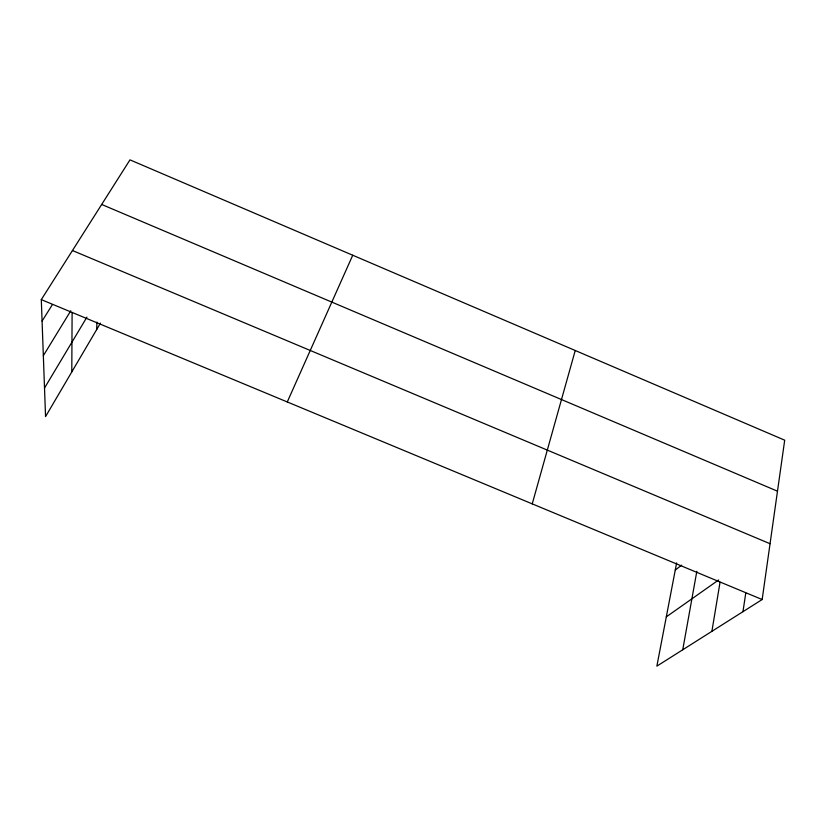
<?xml version="1.0" encoding="UTF-8"?>
<svg xmlns="http://www.w3.org/2000/svg" width="826" height="826" viewBox="0 0 826 826"><rect width="100%" height="100%" fill="white"/><g stroke="black" fill="none" stroke-linecap="round" stroke-linejoin="round"><path stroke-width="1.24" d="M71.79 371.937L72.11 312.424M96.652 329.605L96.952 322.119M676.639 562.888L656.866 666.138L762.161 599.531L784.7 440.186L129.981 159.862L41.3 299.621L45.554 416.593L100.452 323.131M742.966 611.684L745.764 593.089M711.898 631.332L720.035 582.258M682.741 649.773L696.834 571.313M532.233 503.87L575.237 350.503M287.283 401.952L352.733 255.234M44.511 388.024L86.926 317.122M43.334 355.696L70.788 310.772M42.085 321.087L52.379 304.629M675.265 570.064L681.646 565.139M666.303 616.867L718.672 579.945M41.3 299.621L762.161 599.531M72.451 250.526L770.059 543.725M101.681 204.456L777.483 491.191"/></g></svg>
